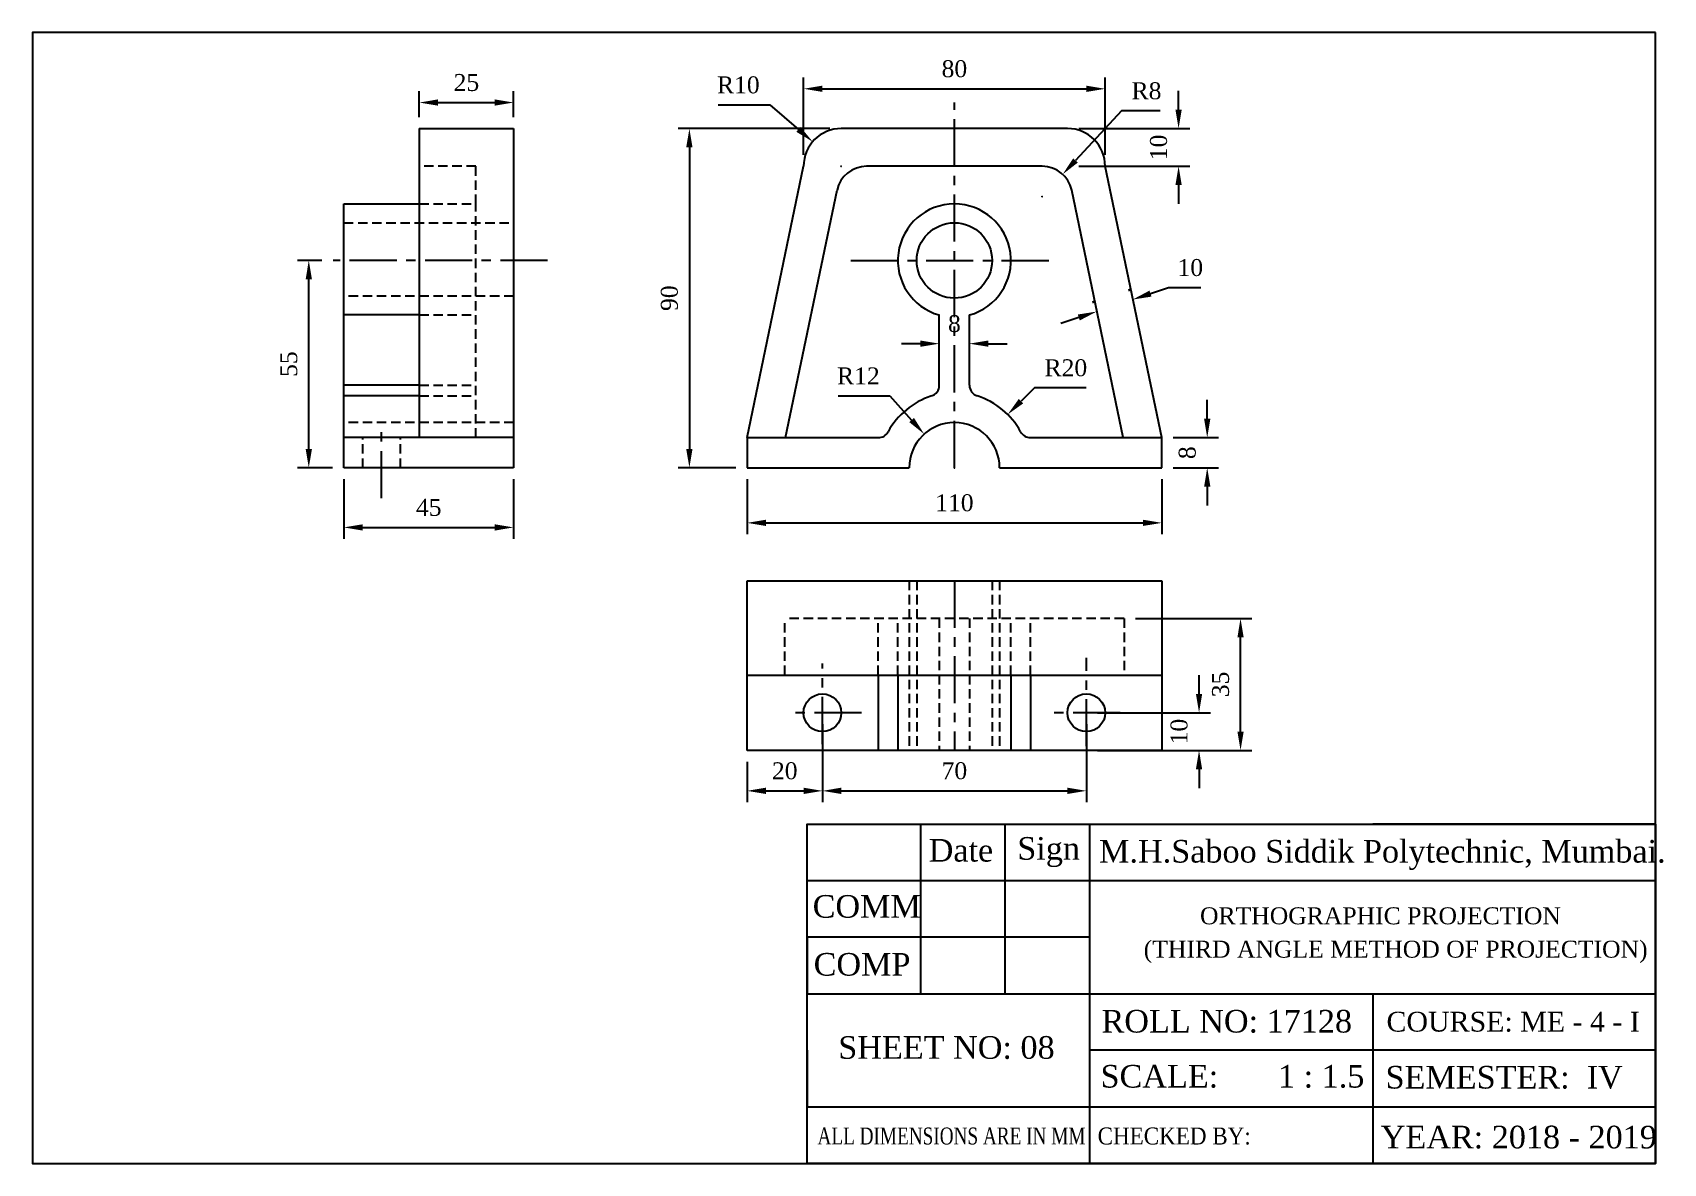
# Model space of a CAD drawing. Header units: inches. Extents: x -154 to 279, y -122 to 178.
import ezdxf

# ---------------------------------------------------------------- set-up
doc = ezdxf.new("R2010")
doc.units = ezdxf.units.IN
doc.header["$LTSCALE"] = 10
doc.header["$MEASUREMENT"] = 0
doc.linetypes.add('CENTER', pattern=[2, 1.25, -0.25, 0.25, -0.25])
doc.linetypes.add('HIDDEN', pattern=[0.375, 0.25, -0.125])
doc.styles.add('01', font='times.ttf', dxfattribs={"height": 4.5})
doc.styles.add('Saad Sheet', font='times.ttf')
doc.dimstyles.get("Standard").update_dxf_attribs({"dimtxt": 6, "dimasz": 5, "dimexe": 3, "dimexo": 3, "dimgap": 3, "dimtad": 1, "dimtoh": 1, "dimdec": 0, "dimzin": 0, "dimdsep": 46, "dimtxsty": '01', "dimcen": 0.09, "dimadec": 0, "dimazin": 0, "dimtfac": 1, "dimtdec": 0, "dimtofl": 0, "dimtmove": 0, "dimatfit": 3, "dimfxl": 1, "dimtolj": 1, "dimtzin": 0, "dimarcsym": 0})

# ---------------------------------------------------------------- blocks, each defined once
blk = doc.blocks.new('*D1')
at = {"color": 0, "lineweight": -2, "transparency": 16777216}
for p, q in [((35.95, 59.51), (35.95, 44.9)), ((145.95, 59.51), (145.95, 44.9)), ((40.95, 47.9), (140.95, 47.9))]:
    blk.add_line(p, q, dxfattribs=at)
at = {"color": 0, "transparency": 16777216}
for points in [[(40.95, 48.73), (40.95, 47.07), (35.95, 47.9)], [(140.95, 48.73), (140.95, 47.07), (145.95, 47.9)]]:
    blk.add_solid(points, dxfattribs=at)
at = {"layer": 'Defpoints', "color": 0, "transparency": 16777216}
for p in [(35.95, 62.51), (145.95, 62.51), (145.95, 47.9)]:
    blk.add_point(p, dxfattribs=at)
at = {"color": 0, "transparency": 16777216, "insert": (90.95, 53.19), "char_height": 4.5, "attachment_point": 5, "style": '01'}
blk.add_mtext('\\A1;110', dxfattribs=at)
blk = doc.blocks.new('*D2')
at = {"color": 0, "lineweight": -2, "transparency": 16777216}
for p, q in [((57.95, 152.51), (17.65, 152.51)), ((20.65, 147.51), (20.65, 67.51)), ((32.95, 62.51), (17.65, 62.51))]:
    blk.add_line(p, q, dxfattribs=at)
at = {"color": 0, "transparency": 16777216}
for points in [[(19.81, 147.51), (21.48, 147.51), (20.65, 152.51)], [(19.81, 67.51), (21.48, 67.51), (20.65, 62.51)]]:
    blk.add_solid(points, dxfattribs=at)
at = {"layer": 'Defpoints', "color": 0, "transparency": 16777216}
for p in [(60.95, 152.51), (20.65, 62.51), (35.95, 62.51)]:
    blk.add_point(p, dxfattribs=at)
at = {"color": 0, "transparency": 16777216, "insert": (15.35, 107.51), "char_height": 4.5, "attachment_point": 5, "rotation": 90, "style": '01'}
blk.add_mtext('\\A1;90', dxfattribs=at)
blk = doc.blocks.new('*D3')
at = {"color": 0, "lineweight": -2, "transparency": 16777216}
for p, q in [((150.42, 157.51), (150.42, 162.51)), ((123.95, 152.51), (153.42, 152.51)), ((123.95, 142.51), (153.42, 142.51)), ((150.42, 137.51), (150.42, 132.51))]:
    blk.add_line(p, q, dxfattribs=at)
at = {"color": 0, "transparency": 16777216}
for points in [[(149.59, 157.51), (151.26, 157.51), (150.42, 152.51)], [(149.59, 137.51), (151.26, 137.51), (150.42, 142.51)]]:
    blk.add_solid(points, dxfattribs=at)
at = {"layer": 'Defpoints', "color": 0, "transparency": 16777216}
for p in [(120.95, 152.51), (120.95, 142.51), (150.42, 142.51)]:
    blk.add_point(p, dxfattribs=at)
at = {"color": 0, "transparency": 16777216, "insert": (145.13, 147.51), "char_height": 4.5, "attachment_point": 5, "rotation": 90, "style": '01'}
blk.add_mtext('\\A1;10', dxfattribs=at)
blk = doc.blocks.new('*D4')
at = {"color": 0, "lineweight": -2, "transparency": 16777216}
for p, q in [((158.02, 75.51), (158.02, 80.51)), ((148.95, 70.51), (161.02, 70.51)), ((148.95, 62.51), (161.02, 62.51)), ((158.02, 57.51), (158.02, 52.51))]:
    blk.add_line(p, q, dxfattribs=at)
at = {"color": 0, "transparency": 16777216}
for points in [[(157.19, 75.51), (158.86, 75.51), (158.02, 70.51)], [(157.19, 57.51), (158.86, 57.51), (158.02, 62.51)]]:
    blk.add_solid(points, dxfattribs=at)
at = {"layer": 'Defpoints', "color": 0, "transparency": 16777216}
for p in [(145.95, 70.51), (145.95, 62.51), (158.02, 62.51)]:
    blk.add_point(p, dxfattribs=at)
at = {"color": 0, "transparency": 16777216, "insert": (152.74, 66.51), "char_height": 4.5, "attachment_point": 5, "rotation": 90, "style": '01'}
blk.add_mtext('\\A1;8', dxfattribs=at)
blk = doc.blocks.new('*D5')
at = {"color": 0, "lineweight": -2, "transparency": 16777216}
for p, q in [((137.5, 109.35), (137.28, 109.99)), ((142.98, 108.73), (147.72, 110.31)), ((147.72, 110.31), (156.35, 110.31)), ((127.95, 106.17), (127.73, 106.81)), ((123.94, 102.38), (119.2, 100.8))]:
    blk.add_line(p, q, dxfattribs=at)
at = {"color": 0, "transparency": 16777216}
for points in [[(142.71, 109.52), (143.24, 107.93), (138.23, 107.14)], [(123.67, 103.17), (124.2, 101.59), (128.68, 103.96)]]:
    blk.add_solid(points, dxfattribs=at)
at = {"layer": 'Defpoints', "color": 0, "transparency": 16777216}
for p in [(138.23, 107.14), (138.45, 106.51), (128.89, 103.32)]:
    blk.add_point(p, dxfattribs=at)
at = {"color": 0, "transparency": 16777216, "insert": (153.53, 115.6), "char_height": 4.5, "attachment_point": 5, "style": '01'}
blk.add_mtext('\\A1;10', dxfattribs=at)
blk = doc.blocks.new('*D6')
at = {"color": 0, "lineweight": -2, "transparency": 16777216}
for p, q in [((50.95, 145.51), (50.95, 166.06)), ((130.95, 145.51), (130.95, 166.06)), ((55.95, 163.06), (125.95, 163.06))]:
    blk.add_line(p, q, dxfattribs=at)
at = {"color": 0, "transparency": 16777216}
for points in [[(55.95, 163.89), (55.95, 162.23), (50.95, 163.06)], [(125.95, 163.89), (125.95, 162.23), (130.95, 163.06)]]:
    blk.add_solid(points, dxfattribs=at)
at = {"layer": 'Defpoints', "color": 0, "transparency": 16777216}
for p in [(130.95, 163.06), (50.95, 142.51), (130.95, 142.51)]:
    blk.add_point(p, dxfattribs=at)
at = {"color": 0, "transparency": 16777216, "insert": (90.95, 168.35), "char_height": 4.5, "attachment_point": 5, "style": '01'}
blk.add_mtext('\\A1;80', dxfattribs=at)
blk = doc.blocks.new('*D7')
at = {"color": 0, "lineweight": -2, "transparency": 16777216}
for p, q in [((81.95, 95.44), (76.95, 95.44)), ((86.95, 96.73), (86.95, 98.44)), ((94.95, 96.73), (94.95, 98.44)), ((99.95, 95.44), (104.95, 95.44))]:
    blk.add_line(p, q, dxfattribs=at)
at = {"color": 0, "transparency": 16777216}
for points in [[(81.95, 96.28), (81.95, 94.61), (86.95, 95.44)], [(99.95, 96.28), (99.95, 94.61), (94.95, 95.44)]]:
    blk.add_solid(points, dxfattribs=at)
at = {"layer": 'Defpoints', "color": 0, "transparency": 16777216}
for p in [(94.95, 95.44), (86.95, 93.73), (94.95, 93.73)]:
    blk.add_point(p, dxfattribs=at)
at = {"color": 0, "transparency": 16777216, "insert": (90.95, 100.73), "char_height": 4.5, "attachment_point": 5, "style": '01'}
blk.add_mtext('\\A1;8', dxfattribs=at)
blk = doc.blocks.new('*D8')
at = {"color": 0, "lineweight": -2, "transparency": 16777216}
for p, q in [((55.95, -5.47), (55.95, -26.2)), ((125.95, -5.47), (125.95, -26.2)), ((60.95, -23.2), (120.95, -23.2))]:
    blk.add_line(p, q, dxfattribs=at)
at = {"color": 0, "transparency": 16777216}
for points in [[(60.95, -22.36), (60.95, -24.03), (55.95, -23.2)], [(120.95, -22.36), (120.95, -24.03), (125.95, -23.2)]]:
    blk.add_solid(points, dxfattribs=at)
at = {"layer": 'Defpoints', "color": 0, "transparency": 16777216}
for p in [(55.95, -2.47), (125.95, -2.47), (125.95, -23.2)]:
    blk.add_point(p, dxfattribs=at)
at = {"color": 0, "transparency": 16777216, "insert": (90.95, -17.9), "char_height": 4.5, "attachment_point": 5, "style": '01'}
blk.add_mtext('\\A1;70', dxfattribs=at)
blk = doc.blocks.new('*D9')
at = {"color": 0, "lineweight": -2, "transparency": 16777216}
for p, q in [((35.95, -15.47), (35.95, -26.2)), ((40.95, -23.2), (50.95, -23.2))]:
    blk.add_line(p, q, dxfattribs=at)
at = {"color": 0, "transparency": 16777216}
for points in [[(40.95, -22.36), (40.95, -24.03), (35.95, -23.2)], [(50.95, -22.36), (50.95, -24.03), (55.95, -23.2)]]:
    blk.add_solid(points, dxfattribs=at)
at = {"layer": 'Defpoints', "color": 0, "transparency": 16777216}
for p in [(35.95, -12.47), (55.95, -23.2), (55.95, -23.2)]:
    blk.add_point(p, dxfattribs=at)
at = {"color": 0, "transparency": 16777216, "insert": (45.95, -17.91), "char_height": 4.5, "attachment_point": 5, "style": '01'}
blk.add_mtext('\\A1;20', dxfattribs=at)
blk = doc.blocks.new('*D10')
at = {"color": 0, "lineweight": -2, "transparency": 16777216}
for p, q in [((138.95, 22.53), (169.86, 22.53)), ((166.86, -7.47), (166.86, 17.53)), ((148.95, -12.47), (169.86, -12.47))]:
    blk.add_line(p, q, dxfattribs=at)
at = {"color": 0, "transparency": 16777216}
for points in [[(166.03, 17.53), (167.69, 17.53), (166.86, 22.53)], [(166.03, -7.47), (167.69, -7.47), (166.86, -12.47)]]:
    blk.add_solid(points, dxfattribs=at)
at = {"layer": 'Defpoints', "color": 0, "transparency": 16777216}
for p in [(135.95, 22.53), (166.86, 22.53), (145.95, -12.47)]:
    blk.add_point(p, dxfattribs=at)
at = {"color": 0, "transparency": 16777216, "insert": (161.57, 5.03), "char_height": 4.5, "attachment_point": 5, "rotation": 90, "style": '01'}
blk.add_mtext('\\A1;35', dxfattribs=at)
blk = doc.blocks.new('*D11')
at = {"color": 0, "lineweight": -2, "transparency": 16777216}
for p, q in [((155.85, 2.53), (155.85, 7.53)), ((128.95, -2.47), (158.85, -2.47)), ((128.95, -12.47), (158.85, -12.47)), ((155.85, -17.47), (155.85, -22.47))]:
    blk.add_line(p, q, dxfattribs=at)
at = {"color": 0, "transparency": 16777216}
for points in [[(155.02, 2.53), (156.68, 2.53), (155.85, -2.47)], [(155.02, -17.47), (156.68, -17.47), (155.85, -12.47)]]:
    blk.add_solid(points, dxfattribs=at)
at = {"layer": 'Defpoints', "color": 0, "transparency": 16777216}
for p in [(125.95, -2.47), (125.95, -12.47), (155.85, -12.47)]:
    blk.add_point(p, dxfattribs=at)
at = {"color": 0, "transparency": 16777216, "insert": (150.56, -7.47), "char_height": 4.5, "attachment_point": 5, "rotation": 90, "style": '01'}
blk.add_mtext('\\A1;10', dxfattribs=at)
blk = doc.blocks.new('*D12')
at = {"color": 0, "lineweight": -2, "transparency": 16777216}
for p, q in [((-71, 59.51), (-71, 43.69)), ((-26, 59.51), (-26, 43.69)), ((-66, 46.69), (-31, 46.69))]:
    blk.add_line(p, q, dxfattribs=at)
at = {"color": 0, "transparency": 16777216}
for points in [[(-66, 47.52), (-66, 45.85), (-71, 46.69)], [(-31, 47.52), (-31, 45.85), (-26, 46.69)]]:
    blk.add_solid(points, dxfattribs=at)
at = {"layer": 'Defpoints', "color": 0, "transparency": 16777216}
for p in [(-71, 62.51), (-26, 62.51), (-26, 46.69)]:
    blk.add_point(p, dxfattribs=at)
at = {"color": 0, "transparency": 16777216, "insert": (-48.5, 51.97), "char_height": 4.5, "attachment_point": 5, "style": '01'}
blk.add_mtext('\\A1;45', dxfattribs=at)
blk = doc.blocks.new('*D13')
at = {"color": 0, "lineweight": -2, "transparency": 16777216}
for p, q in [((-76.87, 117.51), (-83.32, 117.51)), ((-80.32, 67.51), (-80.32, 112.51)), ((-74, 62.51), (-83.32, 62.51))]:
    blk.add_line(p, q, dxfattribs=at)
at = {"color": 0, "transparency": 16777216}
for points in [[(-81.15, 112.51), (-79.48, 112.51), (-80.32, 117.51)], [(-81.15, 67.51), (-79.48, 67.51), (-80.32, 62.51)]]:
    blk.add_solid(points, dxfattribs=at)
at = {"layer": 'Defpoints', "color": 0, "transparency": 16777216}
for p in [(-80.32, 117.51), (-73.87, 117.51), (-71, 62.51)]:
    blk.add_point(p, dxfattribs=at)
at = {"color": 0, "transparency": 16777216, "insert": (-85.61, 90.01), "char_height": 4.5, "attachment_point": 5, "rotation": 90, "style": '01'}
blk.add_mtext('\\A1;55', dxfattribs=at)
blk = doc.blocks.new('*D14')
at = {"color": 0, "lineweight": -2, "transparency": 16777216}
for p, q in [((-51, 155.51), (-51, 162.41)), ((-26, 155.51), (-26, 162.41)), ((-46, 159.41), (-31, 159.41))]:
    blk.add_line(p, q, dxfattribs=at)
at = {"color": 0, "transparency": 16777216}
for points in [[(-46, 160.25), (-46, 158.58), (-51, 159.41)], [(-31, 160.25), (-31, 158.58), (-26, 159.41)]]:
    blk.add_solid(points, dxfattribs=at)
at = {"layer": 'Defpoints', "color": 0, "transparency": 16777216}
for p in [(-26, 159.41), (-51, 152.51), (-26, 152.51)]:
    blk.add_point(p, dxfattribs=at)
at = {"color": 0, "transparency": 16777216, "insert": (-38.5, 164.7), "char_height": 4.5, "attachment_point": 5, "style": '01'}
blk.add_mtext('\\A1;25', dxfattribs=at)
blk = doc.blocks.new('*D15')
at = {"color": 0, "lineweight": -2, "transparency": 16777216}
for p, q in [((60.14, 81.64), (73.83, 81.64)), ((73.83, 81.64), (79.61, 75.18)), ((90.86, 62.51), (91.04, 62.51)), ((90.95, 62.42), (90.95, 62.6))]:
    blk.add_line(p, q, dxfattribs=at)
at = {"color": 0, "transparency": 16777216}
blk.add_solid([(80.23, 75.73), (78.99, 74.62), (82.94, 71.45)], dxfattribs=at)
at = {"layer": 'Defpoints', "color": 0, "transparency": 16777216}
for p in [(82.94, 71.45), (90.95, 62.51)]:
    blk.add_point(p, dxfattribs=at)
at = {"color": 0, "transparency": 16777216, "insert": (65.48, 86.89), "char_height": 4.5, "attachment_point": 5, "style": '01'}
blk.add_mtext('\\A1;R12', dxfattribs=at)
blk = doc.blocks.new('*D16')
at = {"color": 0, "lineweight": -2, "transparency": 16777216}
for p, q in [((112.16, 83.72), (108.62, 80.19)), ((125.88, 83.72), (112.16, 83.72)), ((90.86, 62.51), (91.04, 62.51)), ((90.95, 62.42), (90.95, 62.6))]:
    blk.add_line(p, q, dxfattribs=at)
at = {"color": 0, "transparency": 16777216}
blk.add_solid([(108.03, 80.78), (109.21, 79.6), (105.09, 76.65)], dxfattribs=at)
at = {"layer": 'Defpoints', "color": 0, "transparency": 16777216}
for p in [(105.09, 76.65), (90.95, 62.51)]:
    blk.add_point(p, dxfattribs=at)
at = {"color": 0, "transparency": 16777216, "insert": (120.52, 89.01), "char_height": 4.5, "attachment_point": 5, "style": '01'}
blk.add_mtext('\\A1;R20', dxfattribs=at)
blk = doc.blocks.new('*D17')
at = {"color": 0, "lineweight": -2, "transparency": 16777216}
for p, q in [((28.27, 158.78), (41.99, 158.78)), ((41.99, 158.78), (49.57, 152.28)), ((60.86, 142.51), (61.04, 142.51)), ((60.95, 142.42), (60.95, 142.6))]:
    blk.add_line(p, q, dxfattribs=at)
at = {"color": 0, "transparency": 16777216}
blk.add_solid([(50.11, 152.91), (49.02, 151.65), (53.36, 149.02)], dxfattribs=at)
at = {"layer": 'Defpoints', "color": 0, "transparency": 16777216}
for p in [(53.36, 149.02), (60.95, 142.51)]:
    blk.add_point(p, dxfattribs=at)
at = {"color": 0, "transparency": 16777216, "insert": (33.63, 164.07), "char_height": 4.5, "attachment_point": 5, "style": '01'}
blk.add_mtext('\\A1;R10', dxfattribs=at)
blk = doc.blocks.new('*D18')
at = {"color": 0, "lineweight": -2, "transparency": 16777216}
for p, q in [((135.28, 157.21), (123.07, 144.04)), ((145.54, 157.21), (135.28, 157.21)), ((114.14, 134.51), (114.32, 134.51)), ((114.23, 134.42), (114.23, 134.6))]:
    blk.add_line(p, q, dxfattribs=at)
at = {"color": 0, "transparency": 16777216}
blk.add_solid([(122.46, 144.6), (123.68, 143.47), (119.67, 140.37)], dxfattribs=at)
at = {"layer": 'Defpoints', "color": 0, "transparency": 16777216}
for p in [(119.67, 140.37), (114.23, 134.51)]:
    blk.add_point(p, dxfattribs=at)
at = {"color": 0, "transparency": 16777216, "insert": (141.91, 162.5), "char_height": 4.5, "attachment_point": 5, "style": '01'}
blk.add_mtext('\\A1;R8', dxfattribs=at)

msp = doc.modelspace()

# ---------------------------------------------------------------- linework, layer by layer
at = {"linetype": 'CENTER'}
for p, q in [((90.95, 62.51), (90.95, 159.41)), ((-16.98, 117.51), (-73.87, 117.51)), ((63.47, 117.51), (117.52, 117.51)), ((-61, 54.45), (-61, 74.51)), ((90.95, 32.53), (90.95, -12.47)), ((55.95, -10.77), (55.95, 10.61)), ((125.95, -11.38), (125.95, 12.1)), ((66.3, -2.47), (46.5, -2.47)), ((134.92, -2.47), (116.97, -2.47))]:
    msp.add_line(p, q, dxfattribs=at)
for p, q in [((-51, 152.51), (-51, 70.51)), ((-51, 152.51), (-26, 152.51)), ((-26, 152.51), (-26, 62.51)), ((120.95, 152.51), (60.95, 152.51)), ((35.95, 70.51), (50.95, 142.51)), ((114.23, 142.51), (67.66, 142.51)), ((90.95, 142.51), (67.66, 142.51)), ((145.95, 70.51), (130.95, 142.51)), ((46.16, 70.51), (59.83, 136.14)), ((135.73, 70.51), (122.06, 136.14)), ((-71, 62.51), (-71, 132.51)), ((-71, 132.51), (-51, 132.51)), ((-51, 103.05), (-71, 103.05)), ((86.95, 84.42), (86.95, 103.05)), ((94.95, 84.42), (94.95, 103.05)), ((-51, 84.42), (-71, 84.42)), ((-51, 81.56), (-71, 81.56)), ((-26, 70.51), (-71, 70.51)), ((35.95, 70.51), (35.95, 62.51)), ((35.95, 70.51), (70.75, 70.51)), ((111.14, 70.51), (145.95, 70.51)), ((145.95, 62.51), (145.95, 70.51)), ((-26, 62.51), (-71, 62.51)), ((35.95, 62.51), (78.95, 62.51)), ((102.95, 62.51), (145.95, 62.51)), ((35.95, 32.53), (145.95, 32.53)), ((35.95, -12.47), (35.95, 32.53)), ((145.95, 32.53), (145.95, -12.47)), ((35.95, 7.53), (145.95, 7.53)), ((70.75, 7.53), (70.75, -12.47)), ((75.95, 7.53), (75.95, -12.47)), ((105.95, 7.53), (105.95, -12.47)), ((111.14, 7.53), (111.14, -12.47)), ((145.95, -12.47), (35.95, -12.47)), ((276.92, -32.04), (276.92, -122.04))]:
    msp.add_line(p, q)
at = {"linetype": 'HIDDEN'}
for p, q in [((-36, 142.51), (-51, 142.51)), ((-36, 132.51), (-36, 142.51)), ((-51, 132.51), (-36, 132.51)), ((-36, 70.51), (-36, 132.51)), ((-71, 127.51), (-26, 127.51)), ((-26, 108.05), (-71, 108.05)), ((-51, 103.05), (-36, 103.05)), ((-51, 84.42), (-36, 84.42)), ((-51, 81.56), (-36, 81.56)), ((-26, 74.51), (-71, 74.51)), ((-66, 62.51), (-66, 70.51)), ((-56, 62.51), (-56, 70.51)), ((78.95, 32.53), (78.95, -12.47)), ((80.95, 32.53), (80.95, -12.47)), ((100.95, 32.53), (100.95, -12.47)), ((102.95, 32.53), (102.95, -12.47)), ((135.95, 22.53), (45.95, 22.53)), ((45.95, 7.53), (45.95, 22.53)), ((70.75, 7.53), (70.75, 22.53)), ((75.95, 7.53), (75.95, 22.53)), ((86.95, 22.53), (86.95, -12.47)), ((94.95, 22.53), (94.95, -12.47)), ((105.95, 7.53), (105.95, 22.53)), ((111.14, 7.53), (111.14, 22.53)), ((135.95, 22.53), (135.95, 7.53))]:
    msp.add_line(p, q, dxfattribs=at)
msp.add_lwpolyline([(276.92, 177.96), (-153.58, 177.96), (-153.58, -122.04), (276.92, -122.04)], close=True)
for points in [[(276.92, -62.04), (276.92, -47.04), (51.92, -47.04), (51.92, -32.04), (81.92, -32.04), (81.92, -77.04), (104.42, -77.04), (104.42, -32.04)], [(276.92, -122.04), (51.92, -122.04), (51.92, -32.04), (276.92, -32.04), (201.92, -32.04)], [(201.92, -77.04), (201.92, -122.04), (126.92, -122.04), (126.92, -32.04)], [(126.92, -62.04), (51.92, -62.04), (51.92, -77.04), (276.92, -77.04), (276.92, -92.04), (126.92, -92.04)], [(51.92, -92.04), (51.92, -107.04), (276.92, -107.04)]]:
    msp.add_lwpolyline(points)
for centre, radius in [((90.95, 117.51), 10), ((55.95, -2.47), 5), ((125.95, -2.47), 5)]:
    msp.add_circle(centre, radius)
for centre, radius, start, end in [((60.95, 142.51), 10, 90, 180), ((120.95, 142.51), 10, 0, 90), ((67.66, 134.51), 8, 90, 168.2317), ((114.23, 134.51), 8, 11.7683, 90), ((90.95, 117.51), 15, 285.466, 254.534), ((83.95, 84.42), 3, 287.7189, 0), ((97.95, 84.42), 3, 180, 252.2811), ((90.95, 62.51), 20, 107.7189, 151.4281), ((90.95, 62.51), 20, 28.5719, 72.2811), ((90.95, 62.51), 12, 0, 180), ((70.75, 73.51), 3, 270, 331.4281), ((111.14, 73.51), 3, 208.5719, 270)]:
    msp.add_arc(centre, radius, start, end)

# ---------------------------------------------------------------- texts
for s, height, style, p in [('Date', 6, 'Saad Sheet', (84.14, -41.97)), ('Sign', 6, 'Saad Sheet', (107.64, -41.46)), ('M.H.Saboo Siddik Polytechnic, Mumbai.', 6, 'Saad Sheet', (129.34, -42.23)), ('COMM', 6, 'Saad Sheet', (53.35, -56.85)), ('ORTHOGRAPHIC PROJECTION', 4.5, '01', (156.11, -58.6)), ('(THIRD ANGLE METHOD OF PROJECTION)', 4.5, '01', (141.18, -67.45)), ('COMP', 6, 'Saad Sheet', (53.61, -72.22)), ('ROLL NO: 17128', 6, 'Saad Sheet', (129.98, -87.32)), ('COURSE: ME - 4 - I', 5.25, 'Saad Sheet', (205.58, -87.07)), ('   SHEET NO: 08', 6, 'Saad Sheet', (53.35, -94.28)), ('SCALE:       1 : 1.5', 6, 'Saad Sheet', (129.72, -101.92)), ('SEMESTER:  IV', 6, 'Saad Sheet', (205.32, -102.17)), ('YEAR: 2018 - 2019', 6, 'Saad Sheet', (204.04, -118.05))]:
    msp.add_text(s, height=height, dxfattribs=dict(style=style)).set_placement(p)
at = {"style": 'Saad Sheet'}
for s, width, p in [('ALL DIMENSIONS ARE IN MM ', 0.75, (54.63, -117.02)), ('CHECKED BY:', 0.9, (128.95, -117.02))]:
    msp.add_text(s, height=4.5, dxfattribs=dict(at, width=width)).set_placement(p)

# ---------------------------------------------------------------- dimensions: what is measured, and where the dimension line sits
for base, p1, p2, picture, middle in [((130.95, 163.06), (50.95, 142.51), (130.95, 142.51), '*D6', (90.95, 168.35)), ((-26, 159.41), (-51, 152.51), (-26, 152.51), '*D14', (-38.5, 164.7)), ((-26, 46.69), (-71, 62.51), (-26, 62.51), '*D12', (-48.5, 51.97)), ((145.95, 47.9), (35.95, 62.51), (145.95, 62.51), '*D1', (90.95, 53.19)), ((125.95, -23.2), (55.95, -2.47), (125.95, -2.47), '*D8', (90.95, -17.9)), ((55.95, -23.2), (35.95, -12.47), (55.95, -23.2), '*D9', (45.95, -17.91))]:
    dim = msp.add_linear_dim(base=base, p1=p1, p2=p2, dimstyle='Standard')
    dim.commit()
    dim.dimension.update_dxf_attribs({"geometry": picture, "text_midpoint": middle})
for center, mpoint, picture, middle in [((60.95, 142.51), (53.36, 149.02), '*D17', (33.63, 158.78)), ((114.23, 134.51), (119.67, 140.37), '*D18', (141.91, 157.21)), ((90.95, 62.51), (82.94, 71.45), '*D15', (65.48, 81.64))]:
    dim = msp.add_radius_dim(center=center, mpoint=mpoint, dimstyle='Standard')
    dim.commit()
    dim.dimension.update_dxf_attribs({"geometry": picture, "text_midpoint": middle, "dimtype": 164})
for base, p1, p2, picture, middle in [((150.42, 142.51), (120.95, 152.51), (120.95, 142.51), '*D3', (150.42, 147.51)), ((158.02, 62.51), (145.95, 70.51), (145.95, 62.51), '*D4', (158.02, 66.51)), ((155.85, -12.47), (125.95, -2.47), (125.95, -12.47), '*D11', (155.85, -7.47))]:
    dim = msp.add_linear_dim(base=base, p1=p1, p2=p2, angle=90, dimstyle='Standard')
    dim.commit()
    dim.dimension.update_dxf_attribs({"geometry": picture, "text_midpoint": middle, "dimtype": 160})
for base, p1, p2, picture, middle in [((20.65, 62.51), (60.95, 152.51), (35.95, 62.51), '*D2', (15.35, 107.51)), ((-80.32, 117.51), (-71, 62.51), (-73.87, 117.51), '*D13', (-85.61, 90.01)), ((166.86, 22.53), (145.95, -12.47), (135.95, 22.53), '*D10', (161.57, 5.03))]:
    dim = msp.add_linear_dim(base=base, p1=p1, p2=p2, angle=90, dimstyle='Standard')
    dim.commit()
    dim.dimension.update_dxf_attribs({"geometry": picture, "text_midpoint": middle})
dim = msp.add_aligned_dim(p1=(128.89, 103.32), p2=(138.45, 106.51), distance=0.67, dimstyle='Standard')
dim.commit()
dim.dimension.update_dxf_attribs({"geometry": '*D5', "text_midpoint": (153.53, 115.6)})
dim = msp.add_linear_dim(base=(94.95, 95.44), p1=(86.95, 93.73), p2=(94.95, 93.73), dimstyle='Standard')
dim.commit()
dim.dimension.update_dxf_attribs({"geometry": '*D7', "text_midpoint": (90.95, 95.44), "dimtype": 160})
dim = msp.add_radius_dim(center=(90.95, 62.51), mpoint=(105.09, 76.65), dimstyle='Standard')
dim.commit()
dim.dimension.update_dxf_attribs({"geometry": '*D16', "text_midpoint": (120.52, 89.01)})

doc.saveas('drawing.dxf')
